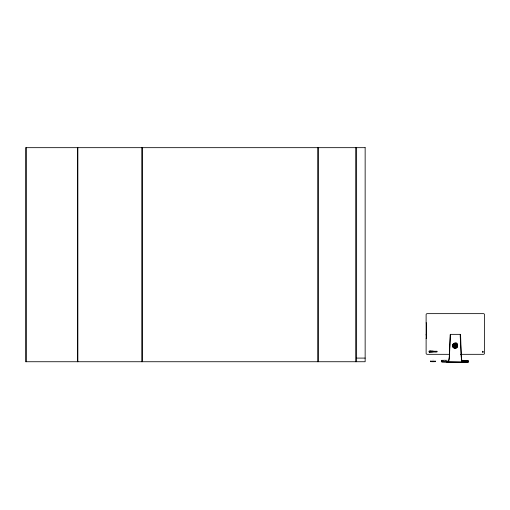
<?xml version="1.0" encoding="UTF-8"?>
<svg xmlns="http://www.w3.org/2000/svg" width="510" height="510" viewBox="0 0 510 510"><rect width="100%" height="100%" fill="white"/><g stroke="black" fill="none" stroke-linecap="round" stroke-linejoin="round"><path stroke-width="0.76" d="M429.21 351.161L429.21 351.945L429.598 351.384M431.033 351.97L431.033 351.161M431.358 351.97L431.358 351.161M441.379 360.819C441.335 363.592 441.418 358.715 441.373 361.137M441.768 360.315L443.413 360.34M462.385 360.551L464.125 360.704M464.023 360.78L462.43 360.538M464.259 360.787L465.872 360.589M465.866 360.819L464.349 360.697L465.936 360.736M466.197 360.889L467.746 360.621M441.889 360.315L441.947 361.864L467.638 362.253L467.651 360.844M468.148 361.22L468.148 360.863M441.392 361.807L441.373 361.201M468.135 362.004L468.148 360.991M467.632 362.221L468.142 361.883M468.154 360.761C468.403 361.947 468.091 362.419 467.797 362.215M482.415 351.537C484.245 353.494 482.332 349.503 482.651 352.11M430.663 361.029L432.078 361.59L435.272 361.131M435.444 361.214L433.009 361.596L430.567 361.214M429.598 351.849L430.51 351.097L430.51 352.04L430.058 352.04L430.058 351.097L430.51 351.097L430.058 351.454M429.331 352.04L430.058 351.473M483.168 352.11L482.779 352.161M434.89 361.348L430.905 361.284M467.848 362.208L441.909 361.921M443.674 360.258L445.255 360.283M445.549 360.289L447.13 360.309M466.165 360.729L467.727 360.748M467.734 361.877L462.136 361.845M462.685 360.678L464.004 360.831L462.43 360.768M433.054 360.162L432.99 360.232M426.118 322.932L426.577 322.932L426.577 334.388L426.118 334.388M460.402 334.35L450.215 334.35A2.104 0.351 -85.3 0 1 450.413 335.918L449.444 355.674A5.304 0.886 -85.3 0 1 449.157 358.855A5.489 0.918 -85.3 0 1 448.022 362.323M426.118 334.987L426.577 334.987L426.577 338.315L426.118 338.315M449.367 354.322L427.17 354.322A1.052 1.052 0 0 1 426.118 353.271L426.118 314.702A1.052 1.052 0 0 1 427.17 313.644L483.448 313.644A1.052 1.052 0 0 1 484.5 314.702L484.5 353.271A1.052 1.052 0 0 1 483.448 354.322L460.46 354.322M356.63 358.09L365.147 358.09M430.778 361.679L435.234 361.679M446.945 361.737L448.583 361.737M461.709 361.737L463.679 361.737M446.9 362.329L463.717 362.329M431.122 361.348L435.087 361.411M450.158 334.942L449.297 356.528A4.832 0.81 -85.3 0 1 448.194 361.66M460.562 334.483L461.32 356.528A4.832 0.81 85.3 0 0 462.423 361.66M433.43 361.679L432.556 361.679M432.27 351.161L432.27 351.976M430.446 351.161L430.446 351.976M430.121 351.161L430.121 351.976M356.63 147.67L356.63 361.737M355.719 147.67L355.719 361.737M318.623 147.67L318.623 361.737M317.711 147.67L317.711 361.737M142.564 147.67L142.564 361.737M141.786 147.67L141.786 361.737M77.858 147.67L77.858 361.737M77.495 147.67L77.495 361.737M26.412 147.67L26.412 361.737M462.595 362.323A5.489 0.918 85.3 0 1 461.461 358.855A5.304 0.886 85.3 0 1 461.174 355.674L460.205 335.918A2.104 0.351 85.3 0 1 460.562 334.496M452.587 344.849C456.182 356.031 461.289 336.957 452.587 344.849M452.587 345.079L452.848 347.036L453.792 347.979A2.582 2.582 0 0 1 453.103 344.084A2.582 2.582 0 0 1 457.056 344.084A2.582 2.582 0 0 1 456.367 347.979C460.453 345.455 453.97 340.476 452.587 345.079M365.147 147.67L25.5 147.67L25.5 361.737L365.147 361.737L365.147 147.67M453.849 344.384L453.396 344.384L453.396 345.978L453.849 345.978L453.849 344.384M454.761 344.384L454.308 344.384L454.308 345.978L454.761 345.978L454.761 344.384M455.679 344.384L455.22 344.384L455.22 345.978L455.679 345.978L455.679 344.384M456.59 344.384L456.131 344.384L456.131 345.978L456.59 345.978L456.59 344.384M456.22 346.864L454.168 346.864L454.168 347.323L456.22 347.323L456.22 346.864M431.033 351.097L430.969 352.04L431.422 352.04L431.422 351.097L431.033 351.097M429.598 351.097L429.146 351.097L429.146 352.04L429.598 352.04L429.598 351.097M432.333 351.097L431.881 351.097L431.881 352.04L432.333 352.04L432.333 351.097M433.449 351.161L432.856 351.161L432.856 352.053L433.449 352.053L433.449 351.161M434.259 351.275L433.87 351.275L433.87 351.938L434.259 351.938L434.259 351.275M434.941 351.275L434.558 351.275L434.558 351.938L434.941 351.938L434.941 351.275M435.629 351.275L435.24 351.275L435.24 351.938L435.629 351.938L435.629 351.275M436.311 351.275L435.922 351.275L435.922 351.938L436.311 351.938L436.311 351.275M436.993 351.275L436.611 351.275L436.611 351.938L436.993 351.938L436.993 351.275M454.41 348.234A2.582 2.582 0 0 0 455.749 348.234A2.524 2.467 0 0 1 454.41 348.234"/></g></svg>
